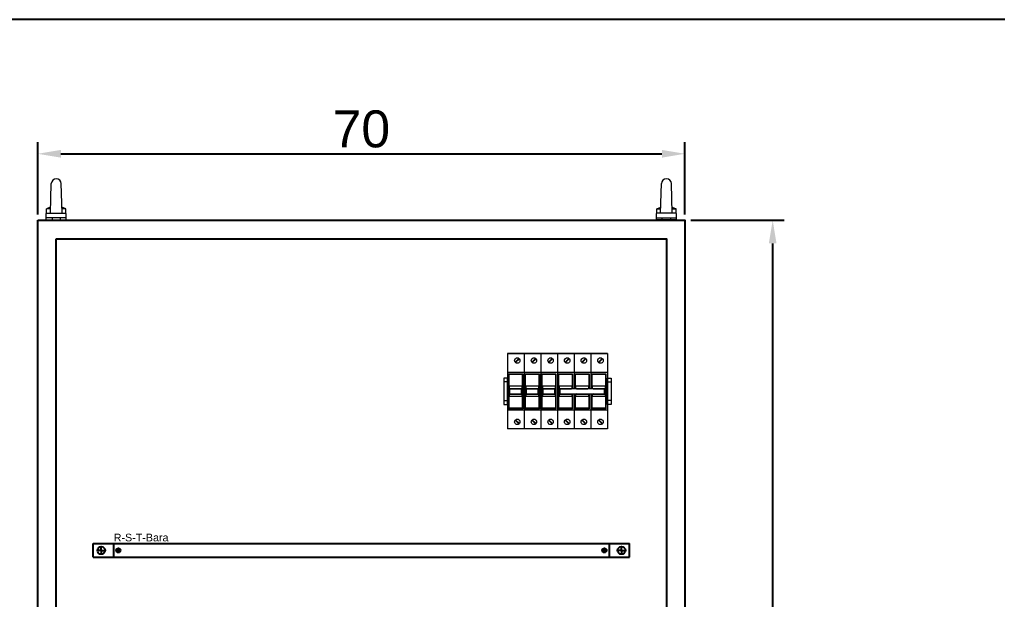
# Model space of a CAD drawing. Header units: millimetres. Extents: x 2046 to 14753, y 2361 to 29276.
# Drawn here: x 10064.1 to 10169.8, y 3701.6 to 3764.4 of the extents above; entities that cross this region are included whole.
import ezdxf

# ---------------------------------------------------------------- set-up
doc = ezdxf.new("R2010")
doc.units = ezdxf.units.MM
for name, color, linetype in [('BARA', 31, 'Continuous'), ('HAT', 3, 'Continuous'), ('T2BUSBAR', 7, 'Continuous'), ('YAZI-1', 2, 'Continuous')]:
    doc.layers.add(name, color=color, linetype=linetype)
doc.styles.get("Standard").update_dxf_attribs({"font": 'arial.ttf'})
doc.dimstyles.new('ISO-25', dxfattribs={"dimtxt": 2.5, "dimasz": 2.5, "dimexe": 1.25, "dimexo": 0.625, "dimtad": 1, "dimtxsty": 'Standard', "dimcen": 2.5, "dimadec": 0, "dimazin": 0, "dimtfac": 1, "dimtmove": 0, "dimatfit": 3, "dimfxl": 1, "dimarcsym": 0})

# ---------------------------------------------------------------- blocks, each defined once
blk = doc.blocks.new('*D246')
at = {"layer": 'Defpoints', "color": 0, "transparency": 16777216}
for p in [(10136.03, 3742.63), (10145.52, 3742.63), (10136.03, 3562.63)]:
    blk.add_point(p, dxfattribs=at)
at = {"layer": 'HAT', "color": 0, "lineweight": -2, "transparency": 16777216}
for p, q in [((10136.65, 3742.63), (10146.77, 3742.63)), ((10145.52, 3565.13), (10145.52, 3740.13)), ((10136.65, 3562.63), (10146.77, 3562.63))]:
    blk.add_line(p, q, dxfattribs=at)
at = {"layer": 'HAT', "color": 0, "transparency": 16777216}
for points in [[(10145.1, 3740.13), (10145.93, 3740.13), (10145.52, 3742.63)], [(10145.1, 3565.13), (10145.93, 3565.13), (10145.52, 3562.63)]]:
    blk.add_solid(points, dxfattribs=at)
at = {"layer": 'HAT', "transparency": 16777216, "insert": (10142.85, 3652.63), "char_height": 4, "attachment_point": 5, "rotation": 90, "bg_fill": 3, "box_fill_scale": 1.1, "bg_fill_color": 256, "bg_fill_true_color": 13158600, "bg_fill_transparency": 0}
blk.add_mtext('180', dxfattribs=at)
blk = doc.blocks.new('*D237')
at = {"layer": 'Defpoints', "color": 0, "transparency": 16777216}
for p in [(10136.03, 3749.83), (10066.03, 3742.63), (10136.03, 3742.63)]:
    blk.add_point(p, dxfattribs=at)
at = {"layer": 'HAT', "color": 0, "lineweight": -2, "transparency": 16777216}
for p, q in [((10066.03, 3743.25), (10066.03, 3751.08)), ((10136.03, 3743.25), (10136.03, 3751.08)), ((10068.53, 3749.83), (10133.53, 3749.83))]:
    blk.add_line(p, q, dxfattribs=at)
at = {"layer": 'HAT', "color": 0, "transparency": 16777216}
for points in [[(10068.53, 3750.25), (10068.53, 3749.41), (10066.03, 3749.83)], [(10133.53, 3750.25), (10133.53, 3749.41), (10136.03, 3749.83)]]:
    blk.add_solid(points, dxfattribs=at)
at = {"layer": 'HAT', "transparency": 16777216, "insert": (10101.03, 3752.5), "char_height": 4, "attachment_point": 5, "bg_fill": 3, "box_fill_scale": 1.1, "bg_fill_color": 256, "bg_fill_true_color": 13158600, "bg_fill_transparency": 0}
blk.add_mtext('70', dxfattribs=at)

msp = doc.modelspace()

# ---------------------------------------------------------------- linework, layer by layer
at = {"color": 0, "lineweight": 9}
for p, q in [((10067.396, 3743.393), (10067.486, 3746.596)), ((10068.656, 3743.393), (10068.566, 3746.596)), ((10133.396, 3743.393), (10133.486, 3746.596)), ((10134.656, 3743.393), (10134.566, 3746.596)), ((10066.946, 3742.898), (10066.983, 3743.888)), ((10066.965, 3743.393), (10069.088, 3743.393)), ((10067.412, 3744.036), (10066.983, 3743.888)), ((10067.408, 3743.888), (10066.983, 3743.888)), ((10069.069, 3743.888), (10068.641, 3744.036)), ((10069.069, 3743.888), (10068.645, 3743.888)), ((10069.106, 3742.898), (10069.069, 3743.888)), ((10132.946, 3742.898), (10132.983, 3743.888)), ((10135.088, 3743.393), (10132.965, 3743.393)), ((10132.983, 3743.888), (10133.412, 3744.036)), ((10132.983, 3743.888), (10133.408, 3743.888)), ((10134.641, 3744.036), (10135.069, 3743.888)), ((10134.645, 3743.888), (10135.069, 3743.888)), ((10135.106, 3742.898), (10135.069, 3743.888)), ((10069.106, 3742.898), (10066.946, 3742.898)), ((10066.946, 3742.629), (10066.946, 3742.898)), ((10069.106, 3742.629), (10069.106, 3742.898)), ((10132.946, 3742.898), (10135.106, 3742.898)), ((10132.946, 3742.629), (10132.946, 3742.898)), ((10135.106, 3742.629), (10135.106, 3742.898))]:
    msp.add_line(p, q, dxfattribs=at)
for p, q in [((10066.946, 3742.629), (10069.106, 3742.629)), ((10135.106, 3742.629), (10132.946, 3742.629))]:
    msp.add_line(p, q)
at = {"lineweight": 9}
for p, q in [((10116.84, 3728.22), (10118.64, 3728.22)), ((10118.64, 3728.22), (10116.84, 3728.22)), ((10116.84, 3728.22), (10116.84, 3720.038)), ((10118.076, 3727.677), (10117.664, 3727.264)), ((10118.119, 3727.634), (10117.707, 3727.221)), ((10118.64, 3728.22), (10120.44, 3728.22)), ((10120.44, 3728.22), (10118.64, 3728.22)), ((10118.64, 3728.22), (10118.64, 3720.038)), ((10118.64, 3728.22), (10118.64, 3720.038)), ((10119.876, 3727.677), (10119.464, 3727.264)), ((10119.919, 3727.634), (10119.507, 3727.221)), ((10120.44, 3728.22), (10122.24, 3728.22)), ((10122.24, 3728.22), (10120.44, 3728.22)), ((10120.44, 3728.22), (10120.44, 3720.038)), ((10120.44, 3728.22), (10120.44, 3720.038)), ((10121.676, 3727.677), (10121.264, 3727.264)), ((10121.719, 3727.634), (10121.307, 3727.221)), ((10122.24, 3728.22), (10124.04, 3728.22)), ((10124.04, 3728.22), (10122.24, 3728.22)), ((10122.24, 3728.22), (10122.24, 3720.038)), ((10122.24, 3728.22), (10122.24, 3720.038)), ((10123.476, 3727.677), (10123.064, 3727.264)), ((10123.519, 3727.634), (10123.107, 3727.221)), ((10124.04, 3728.22), (10124.04, 3724.39)), ((10124.04, 3728.22), (10125.84, 3728.22)), ((10125.84, 3728.22), (10124.04, 3728.22)), ((10124.04, 3728.22), (10124.04, 3724.39)), ((10125.276, 3727.677), (10124.864, 3727.264)), ((10125.319, 3727.634), (10124.907, 3727.221)), ((10125.84, 3728.22), (10125.84, 3724.39)), ((10125.84, 3728.22), (10127.64, 3728.22)), ((10127.64, 3728.22), (10125.84, 3728.22)), ((10125.84, 3728.22), (10125.84, 3724.39)), ((10127.076, 3727.677), (10126.664, 3727.264)), ((10127.119, 3727.634), (10126.707, 3727.221)), ((10127.64, 3728.22), (10127.64, 3720.038)), ((10116.84, 3726.174), (10118.64, 3726.174)), ((10116.952, 3722.237), (10116.952, 3726)), ((10116.952, 3726), (10118.477, 3726)), ((10116.998, 3722.282), (10116.998, 3725.955)), ((10116.998, 3725.955), (10118.431, 3725.955)), ((10118.431, 3725.955), (10118.431, 3722.282)), ((10118.477, 3726), (10118.477, 3722.237)), ((10118.64, 3726.174), (10120.44, 3726.174)), ((10118.64, 3726.174), (10118.64, 3722.083)), ((10118.752, 3722.237), (10118.752, 3726)), ((10118.752, 3726), (10120.277, 3726)), ((10118.798, 3722.282), (10118.798, 3725.955)), ((10118.798, 3725.955), (10120.231, 3725.955)), ((10120.231, 3725.955), (10120.231, 3722.282)), ((10120.277, 3726), (10120.277, 3722.237)), ((10120.44, 3726.174), (10122.24, 3726.174)), ((10120.44, 3726.174), (10120.44, 3722.083)), ((10120.552, 3722.237), (10120.552, 3726)), ((10120.552, 3726), (10122.077, 3726)), ((10120.598, 3722.282), (10120.598, 3725.955)), ((10120.598, 3725.955), (10122.031, 3725.955)), ((10122.031, 3725.955), (10122.031, 3722.282)), ((10122.077, 3726), (10122.077, 3722.237)), ((10122.24, 3726.174), (10124.04, 3726.174)), ((10122.24, 3726.174), (10122.24, 3722.083)), ((10122.352, 3722.237), (10122.352, 3726)), ((10122.352, 3726), (10123.877, 3726)), ((10122.398, 3722.282), (10122.398, 3725.955)), ((10122.398, 3725.955), (10123.831, 3725.955)), ((10123.831, 3725.955), (10123.831, 3724.39)), ((10123.877, 3726), (10123.877, 3724.39)), ((10124.04, 3726.174), (10124.04, 3724.39)), ((10124.04, 3726.174), (10125.84, 3726.174)), ((10124.152, 3724.39), (10124.152, 3726)), ((10124.152, 3726), (10125.677, 3726)), ((10124.198, 3724.39), (10124.198, 3725.955)), ((10124.198, 3725.955), (10125.631, 3725.955)), ((10125.631, 3725.955), (10125.631, 3724.39)), ((10125.677, 3726), (10125.677, 3724.39)), ((10125.84, 3726.174), (10125.84, 3724.39)), ((10125.84, 3726.174), (10127.64, 3726.174)), ((10125.952, 3724.39), (10125.952, 3726)), ((10125.952, 3726), (10127.477, 3726)), ((10125.998, 3724.39), (10125.998, 3725.955)), ((10125.998, 3725.955), (10127.431, 3725.955)), ((10127.431, 3725.955), (10127.431, 3722.282)), ((10127.477, 3726), (10127.477, 3722.237)), ((10127.64, 3726.174), (10127.64, 3722.083)), ((10117.043, 3723.551), (10117.043, 3724.697)), ((10117.043, 3724.697), (10118.386, 3724.697)), ((10117.043, 3724.435), (10118.386, 3724.435)), ((10117.088, 3724.39), (10117.043, 3724.435)), ((10117.088, 3724.39), (10118.341, 3724.39)), ((10117.088, 3723.858), (10117.088, 3724.39)), ((10118.341, 3724.39), (10118.386, 3724.435)), ((10118.341, 3723.858), (10118.341, 3724.39)), ((10118.386, 3724.697), (10118.386, 3723.551)), ((10118.843, 3723.551), (10118.843, 3724.697)), ((10118.843, 3724.697), (10120.186, 3724.697)), ((10118.843, 3724.435), (10120.186, 3724.435)), ((10118.888, 3724.39), (10118.843, 3724.435)), ((10118.888, 3724.39), (10120.141, 3724.39)), ((10118.888, 3723.858), (10118.888, 3724.39)), ((10120.141, 3724.39), (10120.186, 3724.435)), ((10120.141, 3723.858), (10120.141, 3724.39)), ((10120.186, 3724.697), (10120.186, 3723.551)), ((10120.643, 3723.551), (10120.643, 3724.697)), ((10120.643, 3724.697), (10121.986, 3724.697)), ((10120.643, 3724.435), (10121.986, 3724.435)), ((10120.688, 3724.39), (10120.643, 3724.435)), ((10120.688, 3724.39), (10121.941, 3724.39)), ((10120.688, 3723.858), (10120.688, 3724.39)), ((10121.941, 3724.39), (10121.986, 3724.435)), ((10121.941, 3723.858), (10121.941, 3724.39)), ((10121.986, 3724.697), (10121.986, 3723.551)), ((10122.443, 3723.551), (10122.443, 3724.697)), ((10122.443, 3724.697), (10123.786, 3724.697)), ((10122.443, 3724.435), (10123.786, 3724.435)), ((10122.488, 3724.39), (10122.443, 3724.435)), ((10122.488, 3724.39), (10123.741, 3724.39)), ((10122.488, 3723.858), (10122.488, 3724.39)), ((10123.741, 3724.39), (10123.786, 3724.435)), ((10123.786, 3724.697), (10123.786, 3724.39)), ((10124.243, 3724.697), (10125.586, 3724.697)), ((10124.243, 3724.39), (10124.243, 3724.697)), ((10124.243, 3724.435), (10125.586, 3724.435)), ((10124.288, 3724.39), (10124.243, 3724.435)), ((10124.288, 3724.39), (10125.541, 3724.39)), ((10125.541, 3724.39), (10125.586, 3724.435)), ((10125.586, 3724.697), (10125.586, 3724.39)), ((10126.043, 3724.39), (10126.043, 3724.697)), ((10126.043, 3724.697), (10127.386, 3724.697)), ((10126.043, 3724.435), (10127.386, 3724.435)), ((10126.088, 3724.39), (10126.043, 3724.435)), ((10126.088, 3724.39), (10127.341, 3724.39)), ((10127.341, 3724.39), (10127.386, 3724.435)), ((10127.341, 3723.858), (10127.341, 3724.39)), ((10127.386, 3724.697), (10127.386, 3723.551)), ((10117.088, 3723.858), (10117.043, 3723.813)), ((10117.043, 3723.813), (10118.386, 3723.813)), ((10118.386, 3723.551), (10117.043, 3723.551)), ((10117.088, 3723.858), (10118.341, 3723.858)), ((10118.341, 3723.858), (10118.386, 3723.813)), ((10118.888, 3723.858), (10118.843, 3723.813)), ((10118.843, 3723.813), (10120.186, 3723.813)), ((10120.186, 3723.551), (10118.843, 3723.551)), ((10118.888, 3723.858), (10120.141, 3723.858)), ((10120.141, 3723.858), (10120.186, 3723.813)), ((10120.688, 3723.858), (10120.643, 3723.813)), ((10120.643, 3723.813), (10121.986, 3723.813)), ((10121.986, 3723.551), (10120.643, 3723.551)), ((10120.688, 3723.858), (10121.941, 3723.858)), ((10121.941, 3723.858), (10121.986, 3723.813)), ((10122.488, 3723.858), (10122.443, 3723.813)), ((10122.443, 3723.813), (10123.786, 3723.813)), ((10123.786, 3723.551), (10122.443, 3723.551)), ((10122.488, 3723.858), (10123.741, 3723.858)), ((10123.741, 3723.858), (10123.786, 3723.813)), ((10123.786, 3723.858), (10123.786, 3723.551)), ((10123.831, 3723.858), (10123.831, 3722.282)), ((10123.877, 3723.858), (10123.877, 3722.237)), ((10124.04, 3723.858), (10124.04, 3722.083)), ((10124.04, 3723.858), (10124.04, 3720.038)), ((10124.04, 3723.858), (10124.04, 3720.038)), ((10124.152, 3722.237), (10124.152, 3723.858)), ((10124.198, 3722.282), (10124.198, 3723.858)), ((10124.243, 3723.551), (10124.243, 3723.858)), ((10124.288, 3723.858), (10124.243, 3723.813)), ((10124.243, 3723.813), (10125.586, 3723.813)), ((10125.586, 3723.551), (10124.243, 3723.551)), ((10124.288, 3723.858), (10125.541, 3723.858)), ((10125.541, 3723.858), (10125.586, 3723.813)), ((10125.586, 3723.858), (10125.586, 3723.551)), ((10125.631, 3723.858), (10125.631, 3722.282)), ((10125.677, 3723.858), (10125.677, 3722.237)), ((10125.84, 3723.858), (10125.84, 3722.083)), ((10125.84, 3723.858), (10125.84, 3720.038)), ((10125.84, 3723.858), (10125.84, 3720.038)), ((10125.952, 3722.237), (10125.952, 3723.858)), ((10125.998, 3722.282), (10125.998, 3723.858)), ((10126.043, 3723.551), (10126.043, 3723.858)), ((10126.088, 3723.858), (10126.043, 3723.813)), ((10126.043, 3723.813), (10127.386, 3723.813)), ((10127.386, 3723.551), (10126.043, 3723.551)), ((10126.088, 3723.858), (10127.341, 3723.858)), ((10127.341, 3723.858), (10127.386, 3723.813)), ((10118.477, 3722.237), (10116.952, 3722.237)), ((10118.431, 3722.282), (10116.998, 3722.282)), ((10120.277, 3722.237), (10118.752, 3722.237)), ((10120.231, 3722.282), (10118.798, 3722.282)), ((10122.077, 3722.237), (10120.552, 3722.237)), ((10122.031, 3722.282), (10120.598, 3722.282)), ((10123.877, 3722.237), (10122.352, 3722.237)), ((10123.831, 3722.282), (10122.398, 3722.282)), ((10125.677, 3722.237), (10124.152, 3722.237)), ((10125.631, 3722.282), (10124.198, 3722.282)), ((10127.477, 3722.237), (10125.952, 3722.237)), ((10127.431, 3722.282), (10125.998, 3722.282)), ((10118.64, 3722.083), (10116.84, 3722.083)), ((10120.44, 3722.083), (10118.64, 3722.083)), ((10122.24, 3722.083), (10120.44, 3722.083)), ((10124.04, 3722.083), (10122.24, 3722.083)), ((10125.84, 3722.083), (10124.04, 3722.083)), ((10127.64, 3722.083), (10125.84, 3722.083)), ((10118.076, 3720.58), (10117.664, 3720.993)), ((10118.119, 3720.623), (10117.707, 3721.036)), ((10119.876, 3720.58), (10119.464, 3720.993)), ((10119.919, 3720.623), (10119.507, 3721.036)), ((10121.676, 3720.58), (10121.264, 3720.993)), ((10121.719, 3720.623), (10121.307, 3721.036)), ((10123.476, 3720.58), (10123.064, 3720.993)), ((10123.519, 3720.623), (10123.107, 3721.036)), ((10125.276, 3720.58), (10124.864, 3720.993)), ((10125.319, 3720.623), (10124.907, 3721.036)), ((10127.076, 3720.58), (10126.664, 3720.993)), ((10127.119, 3720.623), (10126.707, 3721.036)), ((10118.64, 3720.038), (10116.84, 3720.038)), ((10120.44, 3720.038), (10118.64, 3720.038)), ((10122.24, 3720.038), (10120.44, 3720.038)), ((10124.04, 3720.038), (10122.24, 3720.038)), ((10125.84, 3720.038), (10124.04, 3720.038)), ((10127.64, 3720.038), (10125.84, 3720.038))]:
    msp.add_line(p, q, dxfattribs=at)
at = {"color": 0, "lineweight": 9}
for points in [[(10067.576, 3742.899), (10067.576, 3742.629), (10068.476, 3742.629), (10068.476, 3742.899)], [(10134.476, 3742.899), (10134.476, 3742.629), (10133.576, 3742.629), (10133.576, 3742.899)]]:
    msp.add_lwpolyline(points, close=True, dxfattribs=at)
at = {"lineweight": 9}
msp.add_lwpolyline([(10127.341, 3724.39), (10122.488, 3724.39), (10122.488, 3723.858), (10127.341, 3723.858)], close=True, dxfattribs=at)
at = {"color": 0, "lineweight": 9}
for centre in [(10068.026, 3746.589), (10134.026, 3746.589)]:
    msp.add_arc(centre, 0.54, 0.75772, 179.24228, dxfattribs=at)
at = {"lineweight": 9}
for centre in [(10117.892, 3727.449), (10119.692, 3727.449), (10121.492, 3727.449), (10123.292, 3727.449), (10125.092, 3727.449), (10126.892, 3727.449), (10117.892, 3720.808), (10119.692, 3720.808), (10121.492, 3720.808), (10123.292, 3720.808), (10125.092, 3720.808), (10126.892, 3720.808)]:
    msp.add_ellipse(centre, major_axis=(0.206, 0.206), ratio=1, start_param=5.497787143669238, end_param=11.78097245084882, dxfattribs=at)
at = {"layer": 'BARA'}
for p, q in [((10072.026, 3707.629), (10130.026, 3707.629)), ((10072.026, 3706.149), (10072.026, 3707.629)), ((10074.211, 3707.629), (10074.211, 3706.149)), ((10127.841, 3707.629), (10127.841, 3706.149)), ((10130.026, 3706.149), (10130.026, 3707.629)), ((10072.89, 3706.889), (10072.473, 3706.889)), ((10072.89, 3706.889), (10072.89, 3707.306)), ((10072.89, 3706.889), (10072.89, 3706.471)), ((10072.89, 3706.889), (10073.307, 3706.889)), ((10074.74, 3706.917), (10074.51, 3706.917)), ((10074.74, 3706.86), (10074.51, 3706.86)), ((10074.74, 3706.917), (10074.97, 3706.917)), ((10074.74, 3706.86), (10074.97, 3706.86)), ((10127.313, 3706.917), (10127.082, 3706.917)), ((10127.313, 3706.86), (10127.082, 3706.86)), ((10127.313, 3706.917), (10127.543, 3706.917)), ((10127.313, 3706.86), (10127.543, 3706.86)), ((10129.163, 3706.889), (10128.745, 3706.889)), ((10129.163, 3706.889), (10129.163, 3707.306)), ((10129.163, 3706.889), (10129.163, 3706.471)), ((10129.163, 3706.889), (10129.58, 3706.889)), ((10072.026, 3706.149), (10130.026, 3706.149))]:
    msp.add_line(p, q, dxfattribs=at)
for centre, radius in [((10072.89, 3706.889), 0.417), ((10074.74, 3706.889), 0.232), ((10127.313, 3706.889), 0.232), ((10129.163, 3706.889), 0.417)]:
    msp.add_circle(centre, radius, dxfattribs=at)
at = {"layer": 'HAT', "color": 1}
for points in [[(10066.026, 3742.629), (10136.026, 3742.629), (10136.026, 3562.629), (10066.026, 3562.629)], [(10068.026, 3740.629), (10134.026, 3740.629), (10134.026, 3564.629), (10068.026, 3564.629)]]:
    msp.add_lwpolyline(points, close=True, dxfattribs=at)
at = {"layer": 'T2BUSBAR', "color": 4, "lineweight": 9}
for points in [[(10116.434, 3722.707), (10116.84, 3722.707), (10116.84, 3725.55), (10116.434, 3725.55)], [(10128.046, 3722.707), (10127.64, 3722.707), (10127.64, 3725.55), (10128.046, 3725.55)], [(10116.434, 3723.113), (10116.84, 3723.113), (10116.84, 3725.144), (10116.434, 3725.144)], [(10128.046, 3723.113), (10127.64, 3723.113), (10127.64, 3725.144), (10128.046, 3725.144)]]:
    msp.add_lwpolyline(points, close=True, dxfattribs=at)

# ---------------------------------------------------------------- texts
at = {"layer": 'YAZI-1', "color": 7}
msp.add_text('R-S-T-Bara', height=0.8307, dxfattribs=at).set_placement((10074.238, 3707.871))

# ---------------------------------------------------------------- next in the draw order: dimensions: what is measured, and where the dimension line sits
at = {"layer": 'HAT', "color": 4}
dim = msp.add_linear_dim(base=(10145.517, 3742.629), p1=(10136.026, 3562.629), p2=(10136.026, 3742.629), angle=90, dimstyle='ISO-25', override={"dimtxt": 4, "dimcen": -2.5, "dimclrt": 256, "dimtfill": 1}, dxfattribs=at)
dim.commit()
dim.dimension.update_dxf_attribs({"geometry": '*D246', "text_midpoint": (10142.849, 3652.629)})

# ---------------------------------------------------------------- next in the draw order: dimensions: what is measured, and where the dimension line sits
dim = msp.add_linear_dim(base=(10136.026, 3749.828), p1=(10066.026, 3742.629), p2=(10136.026, 3742.629), dimstyle='ISO-25', override={"dimtxt": 4, "dimcen": -2.5, "dimclrt": 256, "dimtfill": 1}, dxfattribs=at)
dim.commit()
dim.dimension.update_dxf_attribs({"geometry": '*D237', "text_midpoint": (10101.026, 3752.496)})

# ---------------------------------------------------------------- next in the draw order: linework, layer by layer
msp.add_lwpolyline([(10449.544, 3226.18), (10449.544, 3764.362), (9976.789, 3764.362), (9976.789, 3226.18)])

doc.saveas('drawing.dxf')
